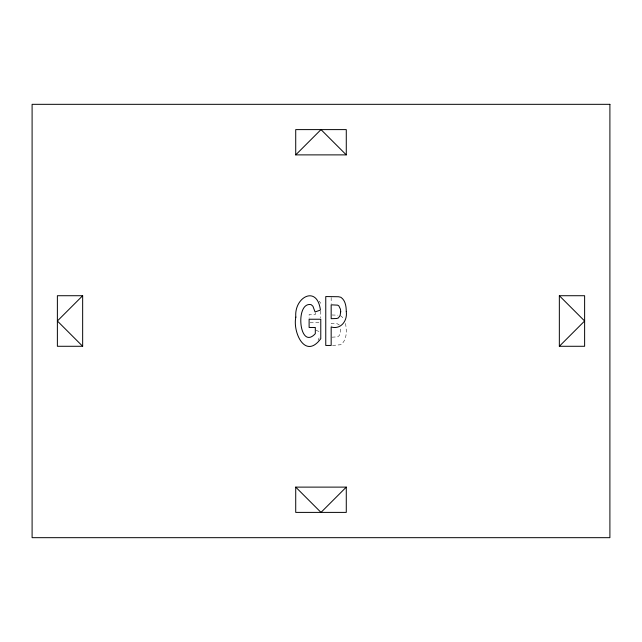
<?xml version="1.0" encoding="UTF-8"?>
<svg xmlns="http://www.w3.org/2000/svg" width="642" height="642" viewBox="0 0 642 642"><rect width="100%" height="100%" fill="white"/><g stroke="black" fill="none" stroke-linecap="round" stroke-linejoin="round"><path stroke-width="0.48" stroke-dasharray="3.21 2.41" d="M318.095 340.372L319.122 337.909M332.05 314.997L337.933 315.174M310.086 322.765L319.796 322.765M332.042 337.178L337.676 336.841C340.742 335.293 340.886 331.24 340.549 328.239M332.508 345.444L340.87 344.714C347.394 339.698 346.76 330.076 345.38 322.838M315.944 330.373L319.531 331.601M340.3 315.695L341.721 316.562L343.952 319.403M339.369 325.053L336.793 323.496L331.168 323.303L331.168 326.272M319.21 301.178L320.775 303.289M331.168 297.527L331.168 303.353M320.775 311.081L320.775 317.902M315.31 312.758L315.31 314.532L309.115 314.532L309.115 318.191"/><path stroke-width="0.96" d="M82.657 295.721L57.379 321L82.657 346.279L57.379 346.279L57.379 295.721L82.657 295.721L82.657 346.279M295.721 154.882L321 129.604L346.279 154.882L346.279 129.604L295.721 129.604L295.721 154.882L346.279 154.882M346.279 487.118L321 512.396L295.721 487.118L295.721 512.396L346.279 512.396L346.279 487.118L295.721 487.118M559.342 346.279L584.621 321L559.342 295.721L584.621 295.721L584.621 346.279L559.342 346.279L559.342 295.721M295.834 317.124C292.575 331.914 304.99 360.146 320.775 338.711L320.775 319.235L309.115 319.235L309.115 327.468L315.31 327.468L315.31 333.671C299.124 351.27 294.718 301.162 311.169 304.677L312.927 306.242L315.053 311.932L320.422 310.094C317.132 284.47 293.851 297.326 295.834 317.124M346.279 311.595C347.555 320.663 341.022 329.819 331.168 327.003L331.168 345.444L325.759 345.444L325.759 296.556L338.511 296.74L340.87 297.286C345.476 300.392 346.231 306.475 346.279 311.595M340.709 311.731L340.091 315.527L338.406 317.934L336.793 318.504L331.168 318.697L331.168 304.822L337.676 305.159L338.872 305.921L340.493 309.292L340.709 311.731M609.9 104.325L32.1 104.325L32.1 537.675L609.9 537.675L609.9 104.325"/></g></svg>
